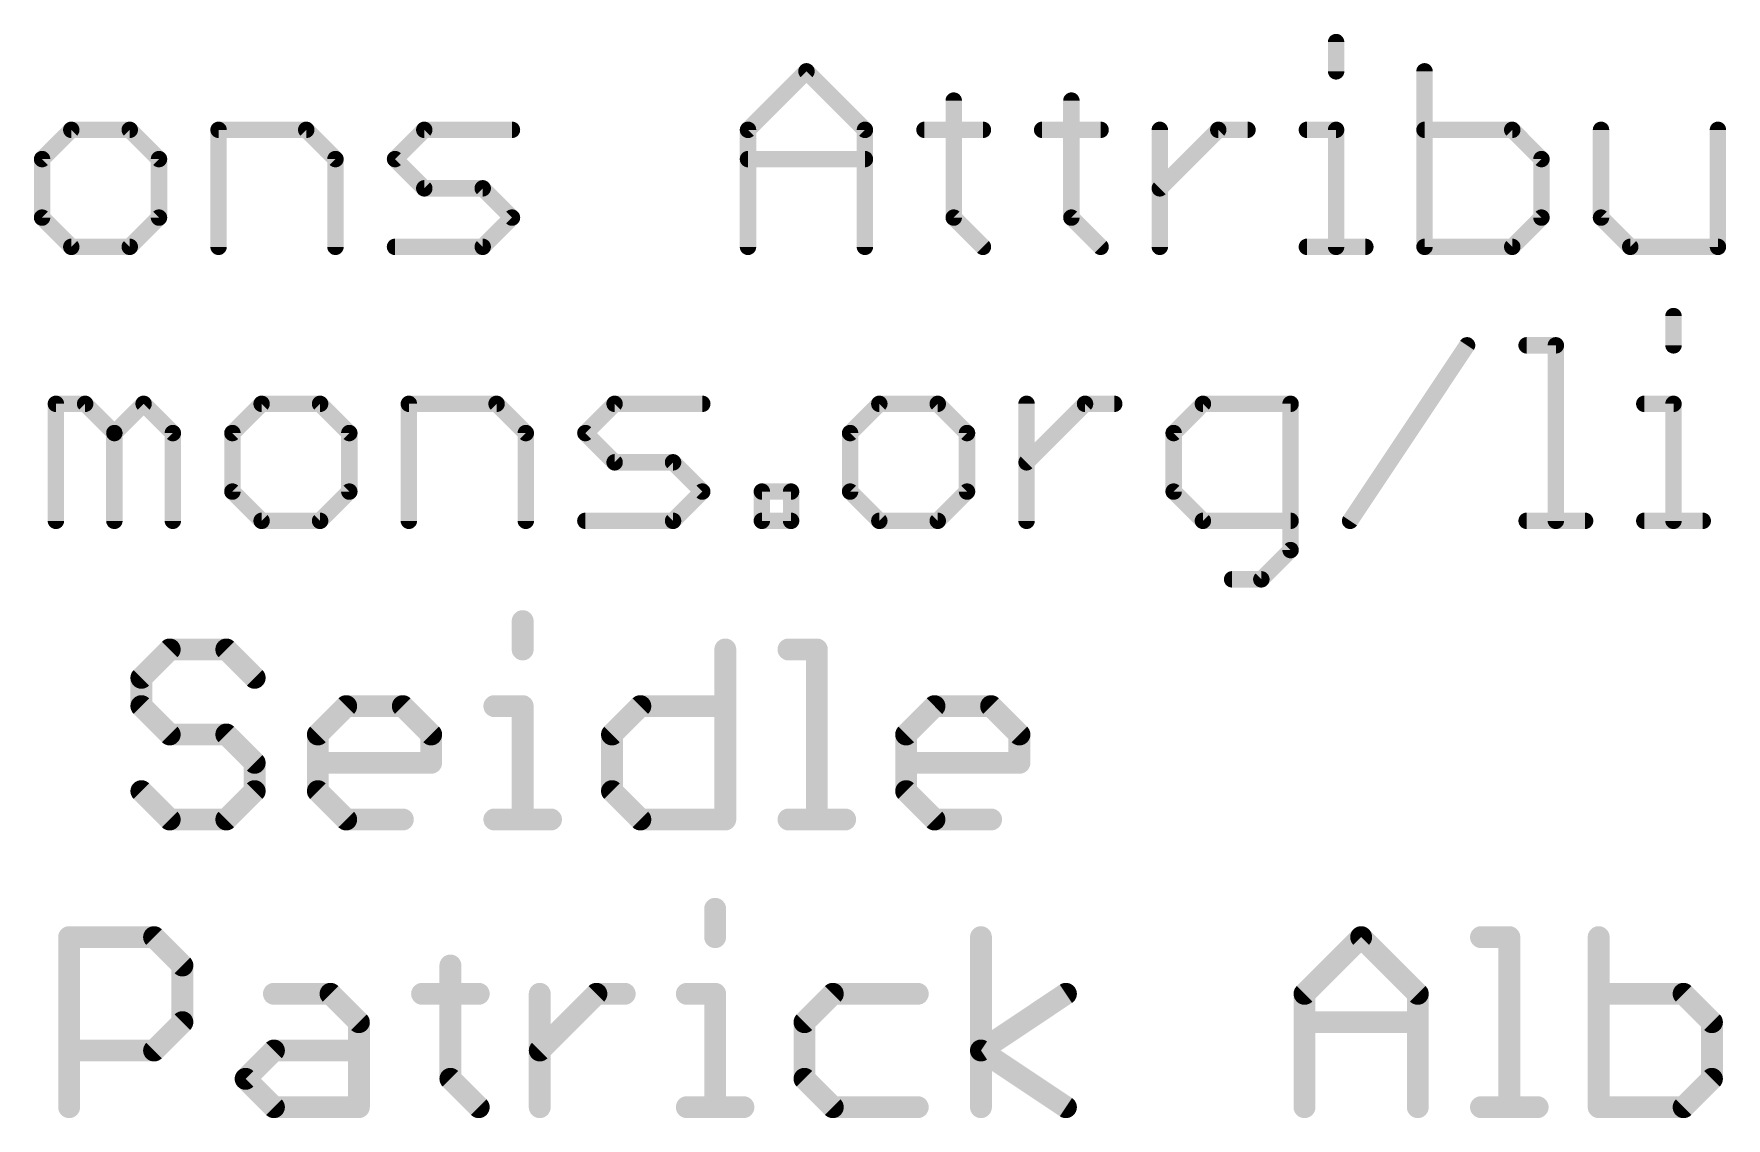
# Model space of a CAD drawing. Extents: x -30 to 77, y -19 to 28.
# Drawn here: x 19.96 to 35.66, y -18.16 to -8.11 of the extents above; entities that cross this region are included whole.
import ezdxf

# ---------------------------------------------------------------- set-up
doc = ezdxf.new("R2010")
doc.units = 0
doc.layers.add('51', color=53, linetype='CONTINUOUS')

msp = doc.modelspace()

# ---------------------------------------------------------------- linework, layer by layer
at = {"layer": '51'}
for points, const_width in [([(32.0412, -8.1856), (32.0412, -8.4568)], 0.1524), ([(26.5858, -8.9991), (27.1281, -8.4568)], 0.1524), ([(27.1281, -8.4568), (27.6704, -8.9991)], 0.1524), ([(32.8615, -8.4568), (32.8615, -10.0838)], 0.1524), ([(28.4941, -8.728), (28.4941, -9.8126)], 0.1524), ([(29.5855, -8.728), (29.5855, -9.8126)], 0.1524), ([(20.3083, -8.9991), (20.0371, -9.2703)], 0.1524), ([(20.8506, -8.9991), (20.3083, -8.9991)], 0.1524), ([(21.1218, -9.2703), (20.8506, -8.9991)], 0.1524), ([(21.6743, -10.0838), (21.6743, -8.9991)], 0.1524), ([(21.6743, -8.9991), (22.4878, -8.9991)], 0.1524), ([(22.4878, -8.9991), (22.7589, -9.2703)], 0.1524), ([(23.3114, -9.2703), (23.5826, -8.9991)], 0.1524), ([(23.5826, -8.9991), (24.3961, -8.9991)], 0.1524), ([(26.5858, -10.0838), (26.5858, -8.9991)], 0.1524), ([(27.6704, -8.9991), (27.6704, -10.0838)], 0.1524), ([(28.2229, -8.9991), (28.7652, -8.9991)], 0.1524), ([(29.3143, -8.9991), (29.8567, -8.9991)], 0.1524), ([(30.4058, -10.0838), (30.4058, -8.9991)], 0.1524), ([(30.4058, -9.5415), (30.9481, -8.9991)], 0.1524), ([(30.9481, -8.9991), (31.2193, -8.9991)], 0.1524), ([(31.7701, -8.9991), (32.0412, -8.9991)], 0.1524), ([(32.0412, -8.9991), (32.0412, -10.0838)], 0.1524), ([(33.675, -8.9991), (32.8615, -8.9991)], 0.1524), ([(33.9462, -9.2703), (33.675, -8.9991)], 0.1524), ([(34.4987, -8.9991), (34.4987, -9.8126)], 0.1524), ([(35.5833, -10.0838), (35.5833, -8.9991)], 0.1524), ([(20.0371, -9.2703), (20.0371, -9.8126)], 0.1524), ([(21.1218, -9.8126), (21.1218, -9.2703)], 0.1524), ([(22.7589, -9.2703), (22.7589, -10.0838)], 0.1524), ([(23.5826, -9.5415), (23.3114, -9.2703)], 0.1524), ([(26.5858, -9.2703), (27.6704, -9.2703)], 0.1524), ([(33.9462, -9.8126), (33.9462, -9.2703)], 0.1524), ([(24.1249, -9.5415), (23.5826, -9.5415)], 0.1524), ([(24.3961, -9.8126), (24.1249, -9.5415)], 0.1524), ([(20.0371, -9.8126), (20.3083, -10.0838)], 0.1524), ([(20.8506, -10.0838), (21.1218, -9.8126)], 0.1524), ([(24.1249, -10.0838), (24.3961, -9.8126)], 0.1524), ([(28.4941, -9.8126), (28.7652, -10.0838)], 0.1524), ([(29.5855, -9.8126), (29.8567, -10.0838)], 0.1524), ([(33.675, -10.0838), (33.9462, -9.8126)], 0.1524), ([(34.4987, -9.8126), (34.7698, -10.0838)], 0.1524), ([(20.3083, -10.0838), (20.8506, -10.0838)], 0.1524), ([(23.3114, -10.0838), (24.1249, -10.0838)], 0.1524), ([(31.7701, -10.0838), (32.3124, -10.0838)], 0.1524), ([(32.8615, -10.0838), (33.675, -10.0838)], 0.1524), ([(34.7698, -10.0838), (35.5833, -10.0838)], 0.1524), ([(35.1711, -10.7256), (35.1711, -10.9968)], 0.1524), ([(32.1713, -12.6238), (33.256, -10.9968)], 0.1524), ([(33.8085, -10.9968), (34.0797, -10.9968)], 0.1524), ([(34.0797, -10.9968), (34.0797, -12.6238)], 0.1524), ([(20.1655, -12.6238), (20.1655, -11.5391)], 0.1524), ([(20.1655, -11.5391), (20.4367, -11.5391)], 0.1524), ([(20.4367, -11.5391), (20.7079, -11.8103)], 0.1524), ([(20.7079, -11.8103), (20.979, -11.5391)], 0.1524), ([(20.979, -11.5391), (21.2502, -11.8103)], 0.1524), ([(22.0739, -11.5391), (21.8027, -11.8103)], 0.1524), ([(22.6162, -11.5391), (22.0739, -11.5391)], 0.1524), ([(22.8874, -11.8103), (22.6162, -11.5391)], 0.1524), ([(23.4398, -12.6238), (23.4398, -11.5391)], 0.1524), ([(23.4398, -11.5391), (24.2533, -11.5391)], 0.1524), ([(24.2533, -11.5391), (24.5245, -11.8103)], 0.1524), ([(25.077, -11.8103), (25.3482, -11.5391)], 0.1524), ([(25.3482, -11.5391), (26.1617, -11.5391)], 0.1524), ([(27.8039, -11.5391), (27.5327, -11.8103)], 0.1524), ([(28.3462, -11.5391), (27.8039, -11.5391)], 0.1524), ([(28.6174, -11.8103), (28.3462, -11.5391)], 0.1524), ([(29.1699, -12.6238), (29.1699, -11.5391)], 0.1524), ([(29.1699, -12.0815), (29.7122, -11.5391)], 0.1524), ([(29.7122, -11.5391), (29.9834, -11.5391)], 0.1524), ([(30.8054, -11.5391), (30.5342, -11.8103)], 0.1524), ([(31.6189, -11.5391), (30.8054, -11.5391)], 0.1524), ([(31.6189, -12.895), (31.6189, -11.5391)], 0.1524), ([(34.8999, -11.5391), (35.1711, -11.5391)], 0.1524), ([(35.1711, -11.5391), (35.1711, -12.6238)], 0.1524), ([(20.7079, -11.8103), (20.7079, -12.6238)], 0.1524), ([(21.2502, -11.8103), (21.2502, -12.6238)], 0.1524), ([(21.8027, -11.8103), (21.8027, -12.3526)], 0.1524), ([(22.8874, -12.3526), (22.8874, -11.8103)], 0.1524), ([(24.5245, -11.8103), (24.5245, -12.6238)], 0.1524), ([(25.3482, -12.0815), (25.077, -11.8103)], 0.1524), ([(27.5327, -11.8103), (27.5327, -12.3526)], 0.1524), ([(28.6174, -12.3526), (28.6174, -11.8103)], 0.1524), ([(30.5342, -11.8103), (30.5342, -12.3526)], 0.1524), ([(25.8905, -12.0815), (25.3482, -12.0815)], 0.1524), ([(26.1617, -12.3526), (25.8905, -12.0815)], 0.1524), ([(21.8027, -12.3526), (22.0739, -12.6238)], 0.1524), ([(22.6162, -12.6238), (22.8874, -12.3526)], 0.1524), ([(25.8905, -12.6238), (26.1617, -12.3526)], 0.1524), ([(26.7142, -12.6238), (26.7142, -12.3526)], 0.1524), ([(26.7142, -12.3526), (26.9853, -12.3526)], 0.1524), ([(26.9853, -12.3526), (26.9853, -12.6238)], 0.1524), ([(27.5327, -12.3526), (27.8039, -12.6238)], 0.1524), ([(28.3462, -12.6238), (28.6174, -12.3526)], 0.1524), ([(30.5342, -12.3526), (30.8054, -12.6238)], 0.1524), ([(22.0739, -12.6238), (22.6162, -12.6238)], 0.1524), ([(25.077, -12.6238), (25.8905, -12.6238)], 0.1524), ([(26.9853, -12.6238), (26.7142, -12.6238)], 0.1524), ([(27.8039, -12.6238), (28.3462, -12.6238)], 0.1524), ([(30.8054, -12.6238), (31.6189, -12.6238)], 0.1524), ([(33.8085, -12.6238), (34.3508, -12.6238)], 0.1524), ([(34.8999, -12.6238), (35.4423, -12.6238)], 0.1524), ([(31.3477, -13.1661), (31.6189, -12.895)], 0.1524), ([(31.0765, -13.1661), (31.3477, -13.1661)], 0.1524), ([(24.4955, -13.5536), (24.4955, -13.8163)], 0.2032), ([(21.2212, -13.8163), (20.9585, -14.0789)], 0.2032), ([(21.7466, -13.8163), (21.2212, -13.8163)], 0.2032), ([(22.0093, -14.0789), (21.7466, -13.8163)], 0.2032), ([(26.375, -13.8163), (26.375, -15.3924)], 0.2032), ([(26.9614, -13.8163), (27.2241, -13.8163)], 0.2032), ([(27.2241, -13.8163), (27.2241, -15.3924)], 0.2032), ([(20.9585, -14.0789), (20.9585, -14.3416)], 0.2032), ([(20.9585, -14.3416), (21.2212, -14.6043)], 0.2032), ([(22.5956, -14.6043), (22.8583, -14.3416)], 0.2032), ([(22.8583, -14.3416), (23.3837, -14.3416)], 0.2032), ([(23.3837, -14.3416), (23.6464, -14.6043)], 0.2032), ([(24.2328, -14.3416), (24.4955, -14.3416)], 0.2032), ([(24.4955, -14.3416), (24.4955, -15.3924)], 0.2032), ([(25.3242, -14.6043), (25.5869, -14.3416)], 0.2032), ([(25.5869, -14.3416), (26.375, -14.3416)], 0.2032), ([(28.0528, -14.6043), (28.3155, -14.3416)], 0.2032), ([(28.3155, -14.3416), (28.8409, -14.3416)], 0.2032), ([(28.8409, -14.3416), (29.1036, -14.6043)], 0.2032), ([(21.2212, -14.6043), (21.7466, -14.6043)], 0.2032), ([(21.7466, -14.6043), (22.0093, -14.867)], 0.2032), ([(22.5956, -15.1297), (22.5956, -14.6043)], 0.2032), ([(23.6464, -14.6043), (23.6464, -14.867)], 0.2032), ([(25.3242, -15.1297), (25.3242, -14.6043)], 0.2032), ([(28.0528, -15.1297), (28.0528, -14.6043)], 0.2032), ([(29.1036, -14.6043), (29.1036, -14.867)], 0.2032), ([(22.0093, -14.867), (22.0093, -15.1297)], 0.2032), ([(23.6464, -14.867), (22.5956, -14.867)], 0.2032), ([(29.1036, -14.867), (28.0528, -14.867)], 0.2032), ([(21.2212, -15.3924), (20.9585, -15.1297)], 0.2032), ([(22.0093, -15.1297), (21.7466, -15.3924)], 0.2032), ([(22.8583, -15.3924), (22.5956, -15.1297)], 0.2032), ([(25.5869, -15.3924), (25.3242, -15.1297)], 0.2032), ([(28.3155, -15.3924), (28.0528, -15.1297)], 0.2032), ([(21.7466, -15.3924), (21.2212, -15.3924)], 0.2032), ([(23.3837, -15.3924), (22.8583, -15.3924)], 0.2032), ([(24.2328, -15.3924), (24.7582, -15.3924)], 0.2032), ([(26.375, -15.3924), (25.5869, -15.3924)], 0.2032), ([(26.9614, -15.3924), (27.4868, -15.3924)], 0.2032), ([(28.8409, -15.3924), (28.3155, -15.3924)], 0.2032), ([(26.2809, -16.2206), (26.2809, -16.4833)], 0.2032), ([(20.2882, -18.0594), (20.2882, -16.4833)], 0.2032), ([(20.2882, -16.4833), (21.0763, -16.4833)], 0.2032), ([(21.0763, -16.4833), (21.3389, -16.7459)], 0.2032), ([(28.7468, -18.0594), (28.7468, -16.4833)], 0.2032), ([(31.7483, -17.0086), (32.2737, -16.4833)], 0.2032), ([(32.2737, -16.4833), (32.799, -17.0086)], 0.2032), ([(33.3854, -16.4833), (33.6481, -16.4833)], 0.2032), ([(33.6481, -16.4833), (33.6481, -18.0594)], 0.2032), ([(34.4769, -16.4833), (34.4769, -18.0594)], 0.2032), ([(21.3389, -16.7459), (21.3389, -17.2713)], 0.2032), ([(23.8252, -16.7459), (23.8252, -17.7967)], 0.2032), ([(22.188, -17.0086), (22.7134, -17.0086)], 0.2032), ([(22.7134, -17.0086), (22.9761, -17.2713)], 0.2032), ([(23.5625, -17.0086), (24.0879, -17.0086)], 0.2032), ([(24.6539, -18.0594), (24.6539, -17.0086)], 0.2032), ([(24.6539, -17.534), (25.1793, -17.0086)], 0.2032), ([(25.1793, -17.0086), (25.442, -17.0086)], 0.2032), ([(26.0182, -17.0086), (26.2809, -17.0086)], 0.2032), ([(26.2809, -17.0086), (26.2809, -18.0594)], 0.2032), ([(27.3724, -17.0086), (27.1097, -17.2713)], 0.2032), ([(28.1604, -17.0086), (27.3724, -17.0086)], 0.2032), ([(28.7468, -17.534), (29.5349, -17.0086)], 0.2032), ([(31.7483, -18.0594), (31.7483, -17.0086)], 0.2032), ([(32.799, -17.0086), (32.799, -18.0594)], 0.2032), ([(35.2649, -17.0086), (34.4769, -17.0086)], 0.2032), ([(35.5276, -17.2713), (35.2649, -17.0086)], 0.2032), ([(21.3389, -17.2713), (21.0763, -17.534)], 0.2032), ([(22.9761, -17.2713), (22.9761, -18.0594)], 0.2032), ([(27.1097, -17.2713), (27.1097, -17.7967)], 0.2032), ([(31.7483, -17.2713), (32.799, -17.2713)], 0.2032), ([(35.5276, -17.7967), (35.5276, -17.2713)], 0.2032), ([(21.0763, -17.534), (20.2882, -17.534)], 0.2032), ([(21.9253, -17.7967), (22.188, -17.534)], 0.2032), ([(22.188, -17.534), (22.9761, -17.534)], 0.2032), ([(29.5349, -18.0594), (28.7468, -17.534)], 0.2032), ([(22.188, -18.0594), (21.9253, -17.7967)], 0.2032), ([(23.8252, -17.7967), (24.0879, -18.0594)], 0.2032), ([(27.1097, -17.7967), (27.3724, -18.0594)], 0.2032), ([(35.2649, -18.0594), (35.5276, -17.7967)], 0.2032), ([(22.9761, -18.0594), (22.188, -18.0594)], 0.2032), ([(26.0182, -18.0594), (26.5436, -18.0594)], 0.2032), ([(27.3724, -18.0594), (28.1604, -18.0594)], 0.2032), ([(33.3854, -18.0594), (33.9108, -18.0594)], 0.2032), ([(34.4769, -18.0594), (35.2649, -18.0594)], 0.2032)]:
    msp.add_lwpolyline(points, dxfattribs=dict(at, const_width=const_width))
for points, const_width in [([(32.0793, -8.1856, 1), (32.0031, -8.1856)], 0.0762), ([(27.155, -8.4299, 1), (27.1011, -8.4838)], 0.0762), ([(27.155, -8.4838, 1), (27.1011, -8.4299)], 0.0762), ([(32.0031, -8.4568, 1), (32.0793, -8.4568)], 0.0762), ([(32.8996, -8.4568, 1), (32.8234, -8.4568)], 0.0762), ([(28.5322, -8.728, 1), (28.456, -8.728)], 0.0762), ([(29.6236, -8.728, 1), (29.5474, -8.728)], 0.0762), ([(20.3083, -8.961, 1), (20.3083, -9.0372)], 0.0762), ([(20.3352, -9.0261, 1), (20.2813, -8.9722)], 0.0762), ([(20.8776, -8.9722, 1), (20.8237, -9.0261)], 0.0762), ([(20.8506, -9.0372, 1), (20.8506, -8.961)], 0.0762), ([(21.7124, -8.9991, 1), (21.6362, -8.9991)], 0.0762), ([(21.6743, -8.961, 1), (21.6743, -9.0372)], 0.0762), ([(22.5147, -8.9722, 1), (22.4608, -9.0261)], 0.0762), ([(22.4878, -9.0372, 1), (22.4878, -8.961)], 0.0762), ([(23.5826, -8.961, 1), (23.5826, -9.0372)], 0.0762), ([(23.6095, -9.0261, 1), (23.5557, -8.9722)], 0.0762), ([(24.3961, -9.0372, 1), (24.3961, -8.961)], 0.0762), ([(26.5588, -8.9722, 1), (26.6127, -9.0261)], 0.0762), ([(26.6239, -8.9991, 1), (26.5477, -8.9991)], 0.0762), ([(27.7085, -8.9991, 1), (27.6323, -8.9991)], 0.0762), ([(27.6435, -9.0261, 1), (27.6974, -8.9722)], 0.0762), ([(28.2229, -8.961, 1), (28.2229, -9.0372)], 0.0762), ([(28.7652, -9.0372, 1), (28.7652, -8.961)], 0.0762), ([(29.3143, -8.961, 1), (29.3143, -9.0372)], 0.0762), ([(29.8567, -9.0372, 1), (29.8567, -8.961)], 0.0762), ([(30.4439, -8.9991, 1), (30.3677, -8.9991)], 0.0762), ([(30.9481, -8.961, 1), (30.9481, -9.0372)], 0.0762), ([(30.9751, -9.0261, 1), (30.9212, -8.9722)], 0.0762), ([(31.2193, -9.0372, 1), (31.2193, -8.961)], 0.0762), ([(31.7701, -8.961, 1), (31.7701, -9.0372)], 0.0762), ([(32.0793, -8.9991, 1), (32.0031, -8.9991)], 0.0762), ([(32.0412, -9.0372, 1), (32.0412, -8.961)], 0.0762), ([(32.8615, -8.961, 1), (32.8615, -9.0372)], 0.0762), ([(33.702, -8.9722, 1), (33.6481, -9.0261)], 0.0762), ([(33.675, -9.0372, 1), (33.675, -8.961)], 0.0762), ([(34.5368, -8.9991, 1), (34.4606, -8.9991)], 0.0762), ([(35.6214, -8.9991, 1), (35.5452, -8.9991)], 0.0762), ([(20.0752, -9.2703, 1), (19.999, -9.2703)], 0.0762), ([(20.0102, -9.2434, 1), (20.0641, -9.2972)], 0.0762), ([(21.1599, -9.2703, 1), (21.0837, -9.2703)], 0.0762), ([(21.0948, -9.2972, 1), (21.1487, -9.2434)], 0.0762), ([(22.797, -9.2703, 1), (22.7208, -9.2703)], 0.0762), ([(22.732, -9.2972, 1), (22.7859, -9.2434)], 0.0762), ([(23.3384, -9.2434, 1), (23.2845, -9.2972)], 0.0762), ([(23.2845, -9.2434, 1), (23.3384, -9.2972)], 0.0762), ([(26.5858, -9.2322, 1), (26.5858, -9.3084)], 0.0762), ([(27.6704, -9.3084, 1), (27.6704, -9.2322)], 0.0762), ([(33.9843, -9.2703, 1), (33.9081, -9.2703)], 0.0762), ([(33.9192, -9.2972, 1), (33.9731, -9.2434)], 0.0762), ([(23.5826, -9.5034, 1), (23.5826, -9.5796)], 0.0762), ([(23.5557, -9.5684, 1), (23.6095, -9.5145)], 0.0762), ([(24.1519, -9.5145, 1), (24.098, -9.5684)], 0.0762), ([(24.1249, -9.5796, 1), (24.1249, -9.5034)], 0.0762), ([(30.3788, -9.5145, 1), (30.4327, -9.5684)], 0.0762), ([(20.0641, -9.7857, 1), (20.0102, -9.8396)], 0.0762), ([(19.999, -9.8126, 1), (20.0752, -9.8126)], 0.0762), ([(21.0837, -9.8126, 1), (21.1599, -9.8126)], 0.0762), ([(21.1487, -9.8396, 1), (21.0948, -9.7857)], 0.0762), ([(24.423, -9.8396, 1), (24.3692, -9.7857)], 0.0762), ([(24.3692, -9.8396, 1), (24.423, -9.7857)], 0.0762), ([(28.521, -9.7857, 1), (28.4671, -9.8396)], 0.0762), ([(28.456, -9.8126, 1), (28.5322, -9.8126)], 0.0762), ([(29.6124, -9.7857, 1), (29.5586, -9.8396)], 0.0762), ([(29.5474, -9.8126, 1), (29.6236, -9.8126)], 0.0762), ([(33.9081, -9.8126, 1), (33.9843, -9.8126)], 0.0762), ([(33.9731, -9.8396, 1), (33.9192, -9.7857)], 0.0762), ([(34.5256, -9.7857, 1), (34.4717, -9.8396)], 0.0762), ([(34.4606, -9.8126, 1), (34.5368, -9.8126)], 0.0762), ([(20.3083, -10.0457, 1), (20.3083, -10.1219)], 0.0762), ([(20.2813, -10.1107, 1), (20.3352, -10.0569)], 0.0762), ([(20.8237, -10.0569, 1), (20.8776, -10.1107)], 0.0762), ([(20.8506, -10.1219, 1), (20.8506, -10.0457)], 0.0762), ([(21.6362, -10.0838, 1), (21.7124, -10.0838)], 0.0762), ([(22.7208, -10.0838, 1), (22.797, -10.0838)], 0.0762), ([(23.3114, -10.0457, 1), (23.3114, -10.1219)], 0.0762), ([(24.098, -10.0569, 1), (24.1519, -10.1107)], 0.0762), ([(24.1249, -10.1219, 1), (24.1249, -10.0457)], 0.0762), ([(26.5477, -10.0838, 1), (26.6239, -10.0838)], 0.0762), ([(27.6323, -10.0838, 1), (27.7085, -10.0838)], 0.0762), ([(28.7383, -10.1107, 1), (28.7922, -10.0569)], 0.0762), ([(29.8297, -10.1107, 1), (29.8836, -10.0569)], 0.0762), ([(30.3677, -10.0838, 1), (30.4439, -10.0838)], 0.0762), ([(31.7701, -10.0457, 1), (31.7701, -10.1219)], 0.0762), ([(32.0031, -10.0838, 1), (32.0793, -10.0838)], 0.0762), ([(32.3124, -10.1219, 1), (32.3124, -10.0457)], 0.0762), ([(32.8615, -10.0457, 1), (32.8615, -10.1219)], 0.0762), ([(32.8234, -10.0838, 1), (32.8996, -10.0838)], 0.0762), ([(33.6481, -10.0569, 1), (33.702, -10.1107)], 0.0762), ([(33.675, -10.1219, 1), (33.675, -10.0457)], 0.0762), ([(34.7698, -10.0457, 1), (34.7698, -10.1219)], 0.0762), ([(34.7429, -10.1107, 1), (34.7968, -10.0569)], 0.0762), ([(35.5452, -10.0838, 1), (35.6214, -10.0838)], 0.0762), ([(35.5833, -10.1219, 1), (35.5833, -10.0457)], 0.0762), ([(35.2092, -10.7256, 1), (35.133, -10.7256)], 0.0762), ([(33.2877, -11.0179, 1), (33.2243, -10.9757)], 0.0762), ([(33.8085, -10.9587, 1), (33.8085, -11.0349)], 0.0762), ([(34.1178, -10.9968, 1), (34.0416, -10.9968)], 0.0762), ([(34.0797, -11.0349, 1), (34.0797, -10.9587)], 0.0762), ([(35.133, -10.9968, 1), (35.2092, -10.9968)], 0.0762), ([(20.2036, -11.5391, 1), (20.1274, -11.5391)], 0.0762), ([(20.1655, -11.501, 1), (20.1655, -11.5772)], 0.0762), ([(20.4636, -11.5122, 1), (20.4098, -11.5661)], 0.0762), ([(20.4367, -11.5772, 1), (20.4367, -11.501)], 0.0762), ([(21.006, -11.5122, 1), (20.9521, -11.5661)], 0.0762), ([(21.006, -11.5661, 1), (20.9521, -11.5122)], 0.0762), ([(22.0739, -11.501, 1), (22.0739, -11.5772)], 0.0762), ([(22.1008, -11.5661, 1), (22.0469, -11.5122)], 0.0762), ([(22.6431, -11.5122, 1), (22.5892, -11.5661)], 0.0762), ([(22.6162, -11.5772, 1), (22.6162, -11.501)], 0.0762), ([(23.4779, -11.5391, 1), (23.4017, -11.5391)], 0.0762), ([(23.4398, -11.501, 1), (23.4398, -11.5772)], 0.0762), ([(24.2803, -11.5122, 1), (24.2264, -11.5661)], 0.0762), ([(24.2533, -11.5772, 1), (24.2533, -11.501)], 0.0762), ([(25.3482, -11.501, 1), (25.3482, -11.5772)], 0.0762), ([(25.3751, -11.5661, 1), (25.3212, -11.5122)], 0.0762), ([(26.1617, -11.5772, 1), (26.1617, -11.501)], 0.0762), ([(27.8039, -11.501, 1), (27.8039, -11.5772)], 0.0762), ([(27.8308, -11.5661, 1), (27.777, -11.5122)], 0.0762), ([(28.3732, -11.5122, 1), (28.3193, -11.5661)], 0.0762), ([(28.3462, -11.5772, 1), (28.3462, -11.501)], 0.0762), ([(29.208, -11.5391, 1), (29.1318, -11.5391)], 0.0762), ([(29.7122, -11.501, 1), (29.7122, -11.5772)], 0.0762), ([(29.7392, -11.5661, 1), (29.6853, -11.5122)], 0.0762), ([(29.9834, -11.5772, 1), (29.9834, -11.501)], 0.0762), ([(30.8054, -11.501, 1), (30.8054, -11.5772)], 0.0762), ([(30.8323, -11.5661, 1), (30.7784, -11.5122)], 0.0762), ([(31.657, -11.5391, 1), (31.5808, -11.5391)], 0.0762), ([(31.6189, -11.5772, 1), (31.6189, -11.501)], 0.0762), ([(34.8999, -11.501, 1), (34.8999, -11.5772)], 0.0762), ([(35.2092, -11.5391, 1), (35.133, -11.5391)], 0.0762), ([(35.1711, -11.5772, 1), (35.1711, -11.501)], 0.0762), ([(20.746, -11.8103, 1), (20.6698, -11.8103)], 0.0762), ([(20.6809, -11.7834, 1), (20.7348, -11.8372)], 0.0762), ([(20.6809, -11.8372, 1), (20.7348, -11.7834)], 0.0762), ([(21.2883, -11.8103, 1), (21.2121, -11.8103)], 0.0762), ([(21.2233, -11.8372, 1), (21.2771, -11.7834)], 0.0762), ([(21.8408, -11.8103, 1), (21.7646, -11.8103)], 0.0762), ([(21.7757, -11.7834, 1), (21.8296, -11.8372)], 0.0762), ([(22.9255, -11.8103, 1), (22.8493, -11.8103)], 0.0762), ([(22.8604, -11.8372, 1), (22.9143, -11.7834)], 0.0762), ([(24.5626, -11.8103, 1), (24.4864, -11.8103)], 0.0762), ([(24.4976, -11.8372, 1), (24.5514, -11.7834)], 0.0762), ([(25.1039, -11.7834, 1), (25.0501, -11.8372)], 0.0762), ([(25.0501, -11.7834, 1), (25.1039, -11.8372)], 0.0762), ([(27.5708, -11.8103, 1), (27.4946, -11.8103)], 0.0762), ([(27.5058, -11.7834, 1), (27.5597, -11.8372)], 0.0762), ([(28.6555, -11.8103, 1), (28.5793, -11.8103)], 0.0762), ([(28.5905, -11.8372, 1), (28.6443, -11.7834)], 0.0762), ([(30.5723, -11.8103, 1), (30.4961, -11.8103)], 0.0762), ([(30.5072, -11.7834, 1), (30.5611, -11.8372)], 0.0762), ([(25.3482, -12.0434, 1), (25.3482, -12.1196)], 0.0762), ([(25.3212, -12.1084, 1), (25.3751, -12.0545)], 0.0762), ([(25.9174, -12.0545, 1), (25.8636, -12.1084)], 0.0762), ([(25.8905, -12.1196, 1), (25.8905, -12.0434)], 0.0762), ([(29.143, -12.0545, 1), (29.1968, -12.1084)], 0.0762), ([(21.8296, -12.3257, 1), (21.7757, -12.3796)], 0.0762), ([(21.7646, -12.3526, 1), (21.8408, -12.3526)], 0.0762), ([(22.8493, -12.3526, 1), (22.9255, -12.3526)], 0.0762), ([(22.9143, -12.3796, 1), (22.8604, -12.3257)], 0.0762), ([(26.1886, -12.3796, 1), (26.1347, -12.3257)], 0.0762), ([(26.1347, -12.3796, 1), (26.1886, -12.3257)], 0.0762), ([(26.7523, -12.3526, 1), (26.6761, -12.3526)], 0.0762), ([(26.7142, -12.3145, 1), (26.7142, -12.3907)], 0.0762), ([(27.0234, -12.3526, 1), (26.9472, -12.3526)], 0.0762), ([(26.9853, -12.3907, 1), (26.9853, -12.3145)], 0.0762), ([(27.5597, -12.3257, 1), (27.5058, -12.3796)], 0.0762), ([(27.4946, -12.3526, 1), (27.5708, -12.3526)], 0.0762), ([(28.5793, -12.3526, 1), (28.6555, -12.3526)], 0.0762), ([(28.6443, -12.3796, 1), (28.5905, -12.3257)], 0.0762), ([(30.5611, -12.3257, 1), (30.5072, -12.3796)], 0.0762), ([(30.4961, -12.3526, 1), (30.5723, -12.3526)], 0.0762), ([(22.0739, -12.5857, 1), (22.0739, -12.6619)], 0.0762), ([(22.0469, -12.6507, 1), (22.1008, -12.5969)], 0.0762), ([(22.5892, -12.5969, 1), (22.6431, -12.6507)], 0.0762), ([(22.6162, -12.6619, 1), (22.6162, -12.5857)], 0.0762), ([(25.077, -12.5857, 1), (25.077, -12.6619)], 0.0762), ([(25.8636, -12.5969, 1), (25.9174, -12.6507)], 0.0762), ([(25.8905, -12.6619, 1), (25.8905, -12.5857)], 0.0762), ([(26.7142, -12.5857, 1), (26.7142, -12.6619)], 0.0762), ([(26.9853, -12.6619, 1), (26.9853, -12.5857)], 0.0762), ([(27.8039, -12.5857, 1), (27.8039, -12.6619)], 0.0762), ([(27.777, -12.6507, 1), (27.8308, -12.5969)], 0.0762), ([(28.3193, -12.5969, 1), (28.3732, -12.6507)], 0.0762), ([(28.3462, -12.6619, 1), (28.3462, -12.5857)], 0.0762), ([(30.8054, -12.5857, 1), (30.8054, -12.6619)], 0.0762), ([(30.7784, -12.6507, 1), (30.8323, -12.5969)], 0.0762), ([(31.6189, -12.6619, 1), (31.6189, -12.5857)], 0.0762), ([(33.8085, -12.5857, 1), (33.8085, -12.6619)], 0.0762), ([(34.3508, -12.6619, 1), (34.3508, -12.5857)], 0.0762), ([(34.8999, -12.5857, 1), (34.8999, -12.6619)], 0.0762), ([(35.4423, -12.6619, 1), (35.4423, -12.5857)], 0.0762), ([(20.1274, -12.6238, 1), (20.2036, -12.6238)], 0.0762), ([(20.6698, -12.6238, 1), (20.746, -12.6238)], 0.0762), ([(21.2121, -12.6238, 1), (21.2883, -12.6238)], 0.0762), ([(23.4017, -12.6238, 1), (23.4779, -12.6238)], 0.0762), ([(24.4864, -12.6238, 1), (24.5626, -12.6238)], 0.0762), ([(26.6761, -12.6238, 1), (26.7523, -12.6238)], 0.0762), ([(26.9472, -12.6238, 1), (27.0234, -12.6238)], 0.0762), ([(29.1318, -12.6238, 1), (29.208, -12.6238)], 0.0762), ([(32.1396, -12.6027, 1), (32.203, -12.6449)], 0.0762), ([(34.0416, -12.6238, 1), (34.1178, -12.6238)], 0.0762), ([(35.133, -12.6238, 1), (35.2092, -12.6238)], 0.0762), ([(31.5808, -12.895, 1), (31.657, -12.895)], 0.0762), ([(31.6458, -12.9219, 1), (31.5919, -12.868)], 0.0762), ([(31.0765, -13.128, 1), (31.0765, -13.2042)], 0.0762), ([(31.3207, -13.1392, 1), (31.3746, -13.1931)], 0.0762), ([(31.3477, -13.2042, 1), (31.3477, -13.128)], 0.0762), ([(24.5463, -13.5536, 1), (24.4447, -13.5536)], 0.1016), ([(21.2212, -13.7655, 1), (21.2212, -13.8671)], 0.1016), ([(21.2571, -13.8522, 1), (21.1853, -13.7803)], 0.1016), ([(21.7825, -13.7803, 1), (21.7106, -13.8522)], 0.1016), ([(21.7466, -13.8671, 1), (21.7466, -13.7655)], 0.1016), ([(24.4447, -13.8163, 1), (24.5463, -13.8163)], 0.1016), ([(26.4258, -13.8163, 1), (26.3242, -13.8163)], 0.1016), ([(26.9614, -13.7655, 1), (26.9614, -13.8671)], 0.1016), ([(27.2749, -13.8163, 1), (27.1733, -13.8163)], 0.1016), ([(27.2241, -13.8671, 1), (27.2241, -13.7655)], 0.1016), ([(21.0093, -14.0789, 1), (20.9077, -14.0789)], 0.1016), ([(20.9226, -14.043, 1), (20.9944, -14.1149)], 0.1016), ([(21.9733, -14.1149, 1), (22.0452, -14.043)], 0.1016), ([(20.9944, -14.3057, 1), (20.9226, -14.3776)], 0.1016), ([(22.8583, -14.2908, 1), (22.8583, -14.3924)], 0.1016), ([(22.8943, -14.3776, 1), (22.8224, -14.3057)], 0.1016), ([(23.4196, -14.3057, 1), (23.3478, -14.3776)], 0.1016), ([(23.3837, -14.3924, 1), (23.3837, -14.2908)], 0.1016), ([(24.2328, -14.2908, 1), (24.2328, -14.3924)], 0.1016), ([(24.5463, -14.3416, 1), (24.4447, -14.3416)], 0.1016), ([(24.4955, -14.3924, 1), (24.4955, -14.2908)], 0.1016), ([(25.5869, -14.2908, 1), (25.5869, -14.3924)], 0.1016), ([(25.6229, -14.3776, 1), (25.551, -14.3057)], 0.1016), ([(26.375, -14.3924, 1), (26.375, -14.2908)], 0.1016), ([(28.3155, -14.2908, 1), (28.3155, -14.3924)], 0.1016), ([(28.3514, -14.3776, 1), (28.2796, -14.3057)], 0.1016), ([(28.8768, -14.3057, 1), (28.805, -14.3776)], 0.1016), ([(28.8409, -14.3924, 1), (28.8409, -14.2908)], 0.1016), ([(20.9077, -14.3416, 1), (21.0093, -14.3416)], 0.1016), ([(21.2212, -14.5535, 1), (21.2212, -14.6551)], 0.1016), ([(21.1853, -14.6402, 1), (21.2571, -14.5684)], 0.1016), ([(21.7825, -14.5684, 1), (21.7106, -14.6402)], 0.1016), ([(21.7466, -14.6551, 1), (21.7466, -14.5535)], 0.1016), ([(22.6464, -14.6043, 1), (22.5448, -14.6043)], 0.1016), ([(22.5597, -14.5684, 1), (22.6316, -14.6402)], 0.1016), ([(23.6972, -14.6043, 1), (23.5956, -14.6043)], 0.1016), ([(23.6105, -14.6402, 1), (23.6823, -14.5684)], 0.1016), ([(25.375, -14.6043, 1), (25.2734, -14.6043)], 0.1016), ([(25.2883, -14.5684, 1), (25.3602, -14.6402)], 0.1016), ([(28.1036, -14.6043, 1), (28.002, -14.6043)], 0.1016), ([(28.0169, -14.5684, 1), (28.0888, -14.6402)], 0.1016), ([(29.1544, -14.6043, 1), (29.0528, -14.6043)], 0.1016), ([(29.0677, -14.6402, 1), (29.1395, -14.5684)], 0.1016), ([(22.0601, -14.867, 1), (21.9585, -14.867)], 0.1016), ([(21.9733, -14.9029, 1), (22.0452, -14.8311)], 0.1016), ([(22.5956, -14.8162, 1), (22.5956, -14.9178)], 0.1016), ([(23.5956, -14.867, 1), (23.6972, -14.867)], 0.1016), ([(23.6464, -14.9178, 1), (23.6464, -14.8162)], 0.1016), ([(28.0528, -14.8162, 1), (28.0528, -14.9178)], 0.1016), ([(29.0528, -14.867, 1), (29.1544, -14.867)], 0.1016), ([(29.1036, -14.9178, 1), (29.1036, -14.8162)], 0.1016), ([(20.9944, -15.0938, 1), (20.9226, -15.1656)], 0.1016), ([(22.0452, -15.1656, 1), (21.9733, -15.0938)], 0.1016), ([(22.6316, -15.0938, 1), (22.5597, -15.1656)], 0.1016), ([(25.3602, -15.0938, 1), (25.2883, -15.1656)], 0.1016), ([(28.0888, -15.0938, 1), (28.0169, -15.1656)], 0.1016), ([(21.9585, -15.1297, 1), (22.0601, -15.1297)], 0.1016), ([(22.5448, -15.1297, 1), (22.6464, -15.1297)], 0.1016), ([(25.2734, -15.1297, 1), (25.375, -15.1297)], 0.1016), ([(28.002, -15.1297, 1), (28.1036, -15.1297)], 0.1016), ([(21.2212, -15.3416, 1), (21.2212, -15.4432)], 0.1016), ([(21.1853, -15.4283, 1), (21.2571, -15.3565)], 0.1016), ([(21.7106, -15.3565, 1), (21.7825, -15.4283)], 0.1016), ([(21.7466, -15.4432, 1), (21.7466, -15.3416)], 0.1016), ([(22.8583, -15.3416, 1), (22.8583, -15.4432)], 0.1016), ([(22.8224, -15.4283, 1), (22.8943, -15.3565)], 0.1016), ([(23.3837, -15.4432, 1), (23.3837, -15.3416)], 0.1016), ([(24.2328, -15.3416, 1), (24.2328, -15.4432)], 0.1016), ([(24.4447, -15.3924, 1), (24.5463, -15.3924)], 0.1016), ([(24.7582, -15.4432, 1), (24.7582, -15.3416)], 0.1016), ([(25.5869, -15.3416, 1), (25.5869, -15.4432)], 0.1016), ([(25.551, -15.4283, 1), (25.6229, -15.3565)], 0.1016), ([(26.3242, -15.3924, 1), (26.4258, -15.3924)], 0.1016), ([(26.375, -15.4432, 1), (26.375, -15.3416)], 0.1016), ([(26.9614, -15.3416, 1), (26.9614, -15.4432)], 0.1016), ([(27.1733, -15.3924, 1), (27.2749, -15.3924)], 0.1016), ([(27.4868, -15.4432, 1), (27.4868, -15.3416)], 0.1016), ([(28.3155, -15.3416, 1), (28.3155, -15.4432)], 0.1016), ([(28.2796, -15.4283, 1), (28.3514, -15.3565)], 0.1016), ([(28.8409, -15.4432, 1), (28.8409, -15.3416)], 0.1016), ([(26.3317, -16.2206, 1), (26.2301, -16.2206)], 0.1016), ([(20.339, -16.4833, 1), (20.2374, -16.4833)], 0.1016), ([(20.2882, -16.4325, 1), (20.2882, -16.5341)], 0.1016), ([(21.1122, -16.4473, 1), (21.0403, -16.5192)], 0.1016), ([(21.0763, -16.5341, 1), (21.0763, -16.4325)], 0.1016), ([(26.2301, -16.4833, 1), (26.3317, -16.4833)], 0.1016), ([(28.7976, -16.4833, 1), (28.696, -16.4833)], 0.1016), ([(32.3096, -16.4473, 1), (32.2377, -16.5192)], 0.1016), ([(32.3096, -16.5192, 1), (32.2377, -16.4473)], 0.1016), ([(33.3854, -16.4325, 1), (33.3854, -16.5341)], 0.1016), ([(33.6989, -16.4833, 1), (33.5973, -16.4833)], 0.1016), ([(33.6481, -16.5341, 1), (33.6481, -16.4325)], 0.1016), ([(34.5277, -16.4833, 1), (34.4261, -16.4833)], 0.1016), ([(21.3897, -16.7459, 1), (21.2881, -16.7459)], 0.1016), ([(21.303, -16.7819, 1), (21.3749, -16.71)], 0.1016), ([(23.876, -16.7459, 1), (23.7744, -16.7459)], 0.1016), ([(22.188, -16.9578, 1), (22.188, -17.0594)], 0.1016), ([(22.7493, -16.9727, 1), (22.6775, -17.0446)], 0.1016), ([(22.7134, -17.0594, 1), (22.7134, -16.9578)], 0.1016), ([(23.5625, -16.9578, 1), (23.5625, -17.0594)], 0.1016), ([(24.0879, -17.0594, 1), (24.0879, -16.9578)], 0.1016), ([(24.7047, -17.0086, 1), (24.6031, -17.0086)], 0.1016), ([(25.1793, -16.9578, 1), (25.1793, -17.0594)], 0.1016), ([(25.2152, -17.0446, 1), (25.1434, -16.9727)], 0.1016), ([(25.442, -17.0594, 1), (25.442, -16.9578)], 0.1016), ([(26.0182, -16.9578, 1), (26.0182, -17.0594)], 0.1016), ([(26.3317, -17.0086, 1), (26.2301, -17.0086)], 0.1016), ([(26.2809, -17.0594, 1), (26.2809, -16.9578)], 0.1016), ([(27.3724, -16.9578, 1), (27.3724, -17.0594)], 0.1016), ([(27.4083, -17.0446, 1), (27.3364, -16.9727)], 0.1016), ([(28.1604, -17.0594, 1), (28.1604, -16.9578)], 0.1016), ([(29.5631, -17.0509, 1), (29.5067, -16.9664)], 0.1016), ([(31.7991, -17.0086, 1), (31.6975, -17.0086)], 0.1016), ([(31.7124, -16.9727, 1), (31.7842, -17.0446)], 0.1016), ([(32.8498, -17.0086, 1), (32.7482, -17.0086)], 0.1016), ([(32.7631, -17.0446, 1), (32.835, -16.9727)], 0.1016), ([(34.4769, -16.9578, 1), (34.4769, -17.0594)], 0.1016), ([(35.3009, -16.9727, 1), (35.229, -17.0446)], 0.1016), ([(35.2649, -17.0594, 1), (35.2649, -16.9578)], 0.1016), ([(21.2881, -17.2713, 1), (21.3897, -17.2713)], 0.1016), ([(21.3749, -17.3072, 1), (21.303, -17.2354)], 0.1016), ([(23.0269, -17.2713, 1), (22.9253, -17.2713)], 0.1016), ([(22.9402, -17.3072, 1), (23.012, -17.2354)], 0.1016), ([(27.0737, -17.2354, 1), (27.1456, -17.3072)], 0.1016), ([(27.1605, -17.2713, 1), (27.0589, -17.2713)], 0.1016), ([(31.7483, -17.2205, 1), (31.7483, -17.3221)], 0.1016), ([(32.799, -17.3221, 1), (32.799, -17.2205)], 0.1016), ([(35.5784, -17.2713, 1), (35.4768, -17.2713)], 0.1016), ([(35.4917, -17.3072, 1), (35.5635, -17.2354)], 0.1016), ([(20.2882, -17.4832, 1), (20.2882, -17.5848)], 0.1016), ([(21.0403, -17.4981, 1), (21.1122, -17.5699)], 0.1016), ([(21.0763, -17.5848, 1), (21.0763, -17.4832)], 0.1016), ([(22.188, -17.4832, 1), (22.188, -17.5848)], 0.1016), ([(22.2239, -17.5699, 1), (22.1521, -17.4981)], 0.1016), ([(22.9761, -17.5848, 1), (22.9761, -17.4832)], 0.1016), ([(24.618, -17.4981, 1), (24.6898, -17.5699)], 0.1016), ([(28.775, -17.4918, 1), (28.7186, -17.5763)], 0.1016), ([(28.7186, -17.4918, 1), (28.775, -17.5763)], 0.1016), ([(21.9613, -17.7608, 1), (21.8894, -17.8326)], 0.1016), ([(21.8894, -17.7608, 1), (21.9613, -17.8326)], 0.1016), ([(23.8611, -17.7608, 1), (23.7893, -17.8326)], 0.1016), ([(27.1456, -17.7608, 1), (27.0737, -17.8326)], 0.1016), ([(35.5635, -17.8326, 1), (35.4917, -17.7608)], 0.1016), ([(23.7744, -17.7967, 1), (23.876, -17.7967)], 0.1016), ([(27.0589, -17.7967, 1), (27.1605, -17.7967)], 0.1016), ([(35.4768, -17.7967, 1), (35.5784, -17.7967)], 0.1016), ([(20.2374, -18.0594, 1), (20.339, -18.0594)], 0.1016), ([(22.188, -18.0086, 1), (22.188, -18.1102)], 0.1016), ([(22.1521, -18.0953, 1), (22.2239, -18.0235)], 0.1016), ([(22.9253, -18.0594, 1), (23.0269, -18.0594)], 0.1016), ([(22.9761, -18.1102, 1), (22.9761, -18.0086)], 0.1016), ([(24.052, -18.0953, 1), (24.1238, -18.0235)], 0.1016), ([(24.6031, -18.0594, 1), (24.7047, -18.0594)], 0.1016), ([(26.0182, -18.0086, 1), (26.0182, -18.1102)], 0.1016), ([(26.2301, -18.0594, 1), (26.3317, -18.0594)], 0.1016), ([(26.5436, -18.1102, 1), (26.5436, -18.0086)], 0.1016), ([(27.3724, -18.0086, 1), (27.3724, -18.1102)], 0.1016), ([(27.3364, -18.0953, 1), (27.4083, -18.0235)], 0.1016), ([(28.1604, -18.1102, 1), (28.1604, -18.0086)], 0.1016), ([(28.696, -18.0594, 1), (28.7976, -18.0594)], 0.1016), ([(29.5067, -18.1017, 1), (29.5631, -18.0171)], 0.1016), ([(31.6975, -18.0594, 1), (31.7991, -18.0594)], 0.1016), ([(32.7482, -18.0594, 1), (32.8498, -18.0594)], 0.1016), ([(33.3854, -18.0086, 1), (33.3854, -18.1102)], 0.1016), ([(33.5973, -18.0594, 1), (33.6989, -18.0594)], 0.1016), ([(33.9108, -18.1102, 1), (33.9108, -18.0086)], 0.1016), ([(34.4769, -18.0086, 1), (34.4769, -18.1102)], 0.1016), ([(34.4261, -18.0594, 1), (34.5277, -18.0594)], 0.1016), ([(35.229, -18.0235, 1), (35.3009, -18.0953)], 0.1016), ([(35.2649, -18.1102, 1), (35.2649, -18.0086)], 0.1016)]:
    msp.add_lwpolyline(points, format="xyb", dxfattribs=dict(at, const_width=const_width))

doc.saveas('drawing.dxf')
